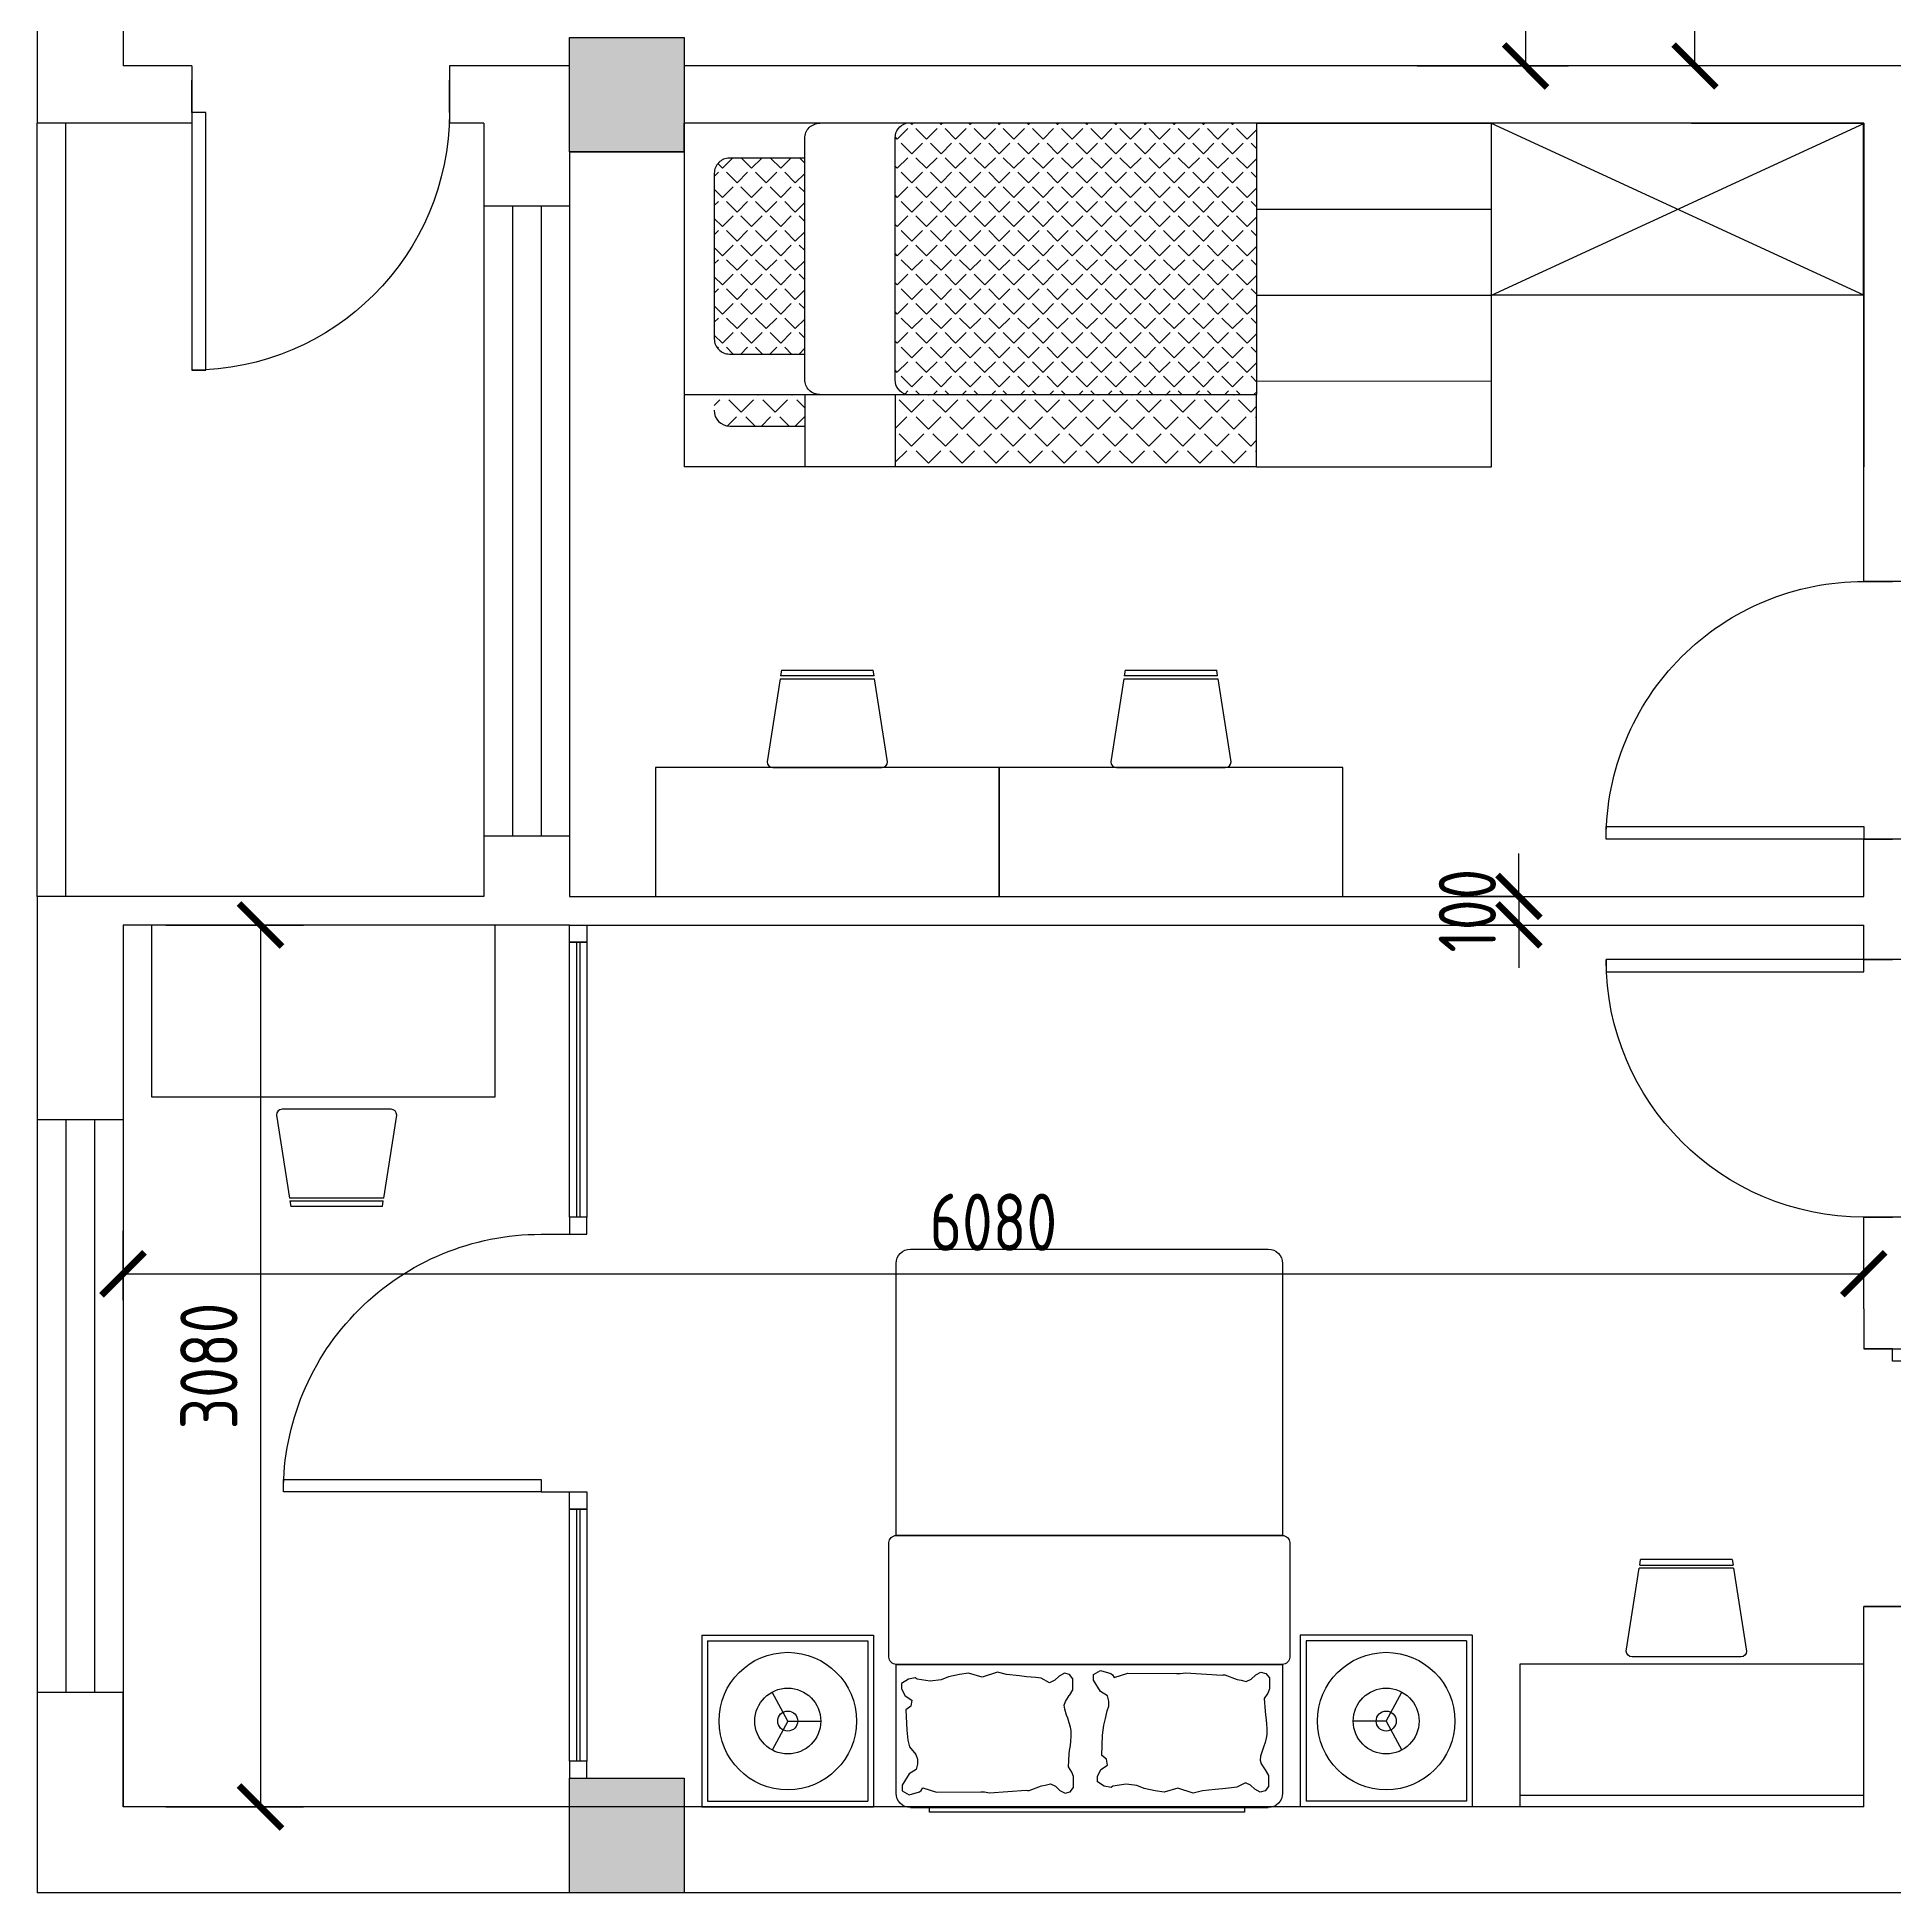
# Model space of a CAD drawing. Header units: millimetres. Extents: x -32476 to 97997, y 23196 to 53777.
# Drawn here: x 40450 to 46939, y 35725 to 42206 of the extents above; entities that cross this region are included whole.
import ezdxf

# ---------------------------------------------------------------- set-up
doc = ezdxf.new("R2010")
doc.units = ezdxf.units.MM
doc.layers.get('Defpoints').update_dxf_attribs({"color": 140})
doc.layers.add('A_Windows', color=160, linetype='Continuous')
doc.layers.add('FURNITURE-LAYOUT', color=8, linetype='Continuous')
doc.styles.add('Arch-Dim', font='romans.shx', dxfattribs={"width": 0.75})
doc.linetypes.add('Demolish Line1', pattern='A,40,-16,["X",Standard,S=8,R=0,X=-8,Y=-4],-5.6', length=61.6)
doc.dimstyles.new('Annotative-UK', dxfattribs={"dimscale": 0, "dimtxt": 2.5, "dimasz": 1.5, "dimexe": 1.5, "dimexo": 1.5, "dimgap": 0.8, "dimtad": 1, "dimdec": 0, "dimdsep": 46, "dimtxsty": 'Arch-Dim', "dimblk": 'ARCHTICK', "dimcen": 2.5, "dimadec": 1, "dimazin": 2, "dimtfac": 1, "dimtdec": 0, "dimtix": 1, "dimtmove": 2, "dimatfit": 3, "dimfxl": 1, "dimtolj": 1, "dimtzin": 0, "dimarcsym": 0})

# ---------------------------------------------------------------- blocks, each defined once
blk = doc.blocks.new('*U37')
for p, q in [((0, 0), (0, 100)), ((900, 0), (900, 100))]:
    blk.add_line(p, q)
blk.add_lwpolyline([(0, 0), (0, -900), (43.75, -900), (43.75, 0)], close=True)
blk.add_arc((0, 0), 900, 270, 0)
blk = doc.blocks.new('MAT-P14')
for p, q in [((-1.3369, 1.348), (-1.3369, 1.948)), ((-1.3369, 1.948), (-0.7369, 1.948)), ((-0.7369, 1.348), (-0.7369, 1.948)), ((0.625, 1.95), (-0.625, 1.95)), ((0.7534, 1.348), (0.7534, 1.948)), ((1.3534, 1.948), (0.7534, 1.948)), ((1.3534, 1.348), (1.3534, 1.948)), ((-1.3169, 1.928), (-0.7569, 1.928)), ((-1.3169, 1.368), (-1.3169, 1.928)), ((-0.7569, 1.368), (-0.7569, 1.928)), ((1.3334, 1.928), (0.7734, 1.928)), ((0.7734, 1.368), (0.7734, 1.928)), ((1.3334, 1.368), (1.3334, 1.928)), ((-1.0369, 1.648), (-1.0913, 1.7493)), ((1.0534, 1.648), (1.1078, 1.7493)), ((-1.0369, 1.648), (-1.0913, 1.5467)), ((-1.0369, 1.648), (-0.9219, 1.648)), ((1.0534, 1.648), (0.9384, 1.648)), ((1.0534, 1.648), (1.1078, 1.5467)), ((-1.3169, 1.368), (-0.7569, 1.368)), ((1.3334, 1.368), (0.7734, 1.368)), ((-1.3369, 1.348), (-0.7369, 1.348)), ((1.3534, 1.348), (0.7534, 1.348))]:
    blk.add_line(p, q)
for points in [[(-0.675, 1.45), (-0.675, 1.9, -0.414214), (-0.625, 1.95), (0.625, 1.95, -0.414214), (0.675, 1.9), (0.675, 1.45)], [(-0.675, 1, -0.414214), (-0.7, 1.025), (-0.7, 1.425, -0.414214), (-0.675, 1.45), (0.675, 1.45, -0.414214), (0.7, 1.425), (0.7, 1.025, -0.414214), (0.675, 1)], [(-0.625, 0, -0.414214), (-0.675, 0.05), (-0.675, 1), (0.675, 1), (0.675, 0.05, -0.414214), (0.625, 0)]]:
    blk.add_lwpolyline(points, format="xyb", close=True)
blk.add_lwpolyline([(-0.5417, 1.95), (-0.5417, 1.9665), (0.5583, 1.9665), (0.5583, 1.95)], close=True)
for points in [[(-0.6142, 1.8182), (-0.6262, 1.8377), (-0.6262, 1.8767), (-0.6142, 1.8914), (-0.5964, 1.8963), (-0.5785, 1.8865), (-0.563, 1.8719), (-0.5451, 1.8633), (-0.5157, 1.879), (-0.4966, 1.8816), (-0.4647, 1.8842), (-0.4393, 1.8868), (-0.3947, 1.892), (-0.3629, 1.8999), (-0.3094, 1.8823), (-0.2619, 1.8969), (-0.23, 1.8916), (-0.1918, 1.8838), (-0.1664, 1.8734), (-0.1282, 1.8682), (-0.0818, 1.8753), (-0.0758, 1.8802), (-0.052, 1.8753), (-0.0281, 1.8607), (-0.0281, 1.8412), (-0.0401, 1.8168), (-0.0639, 1.8022), (-0.0598, 1.781), (-0.0431, 1.7682), (-0.0463, 1.6973), (-0.0502, 1.6621), (-0.0561, 1.6397), (-0.0619, 1.6125), (-0.0678, 1.5965), (-0.0678, 1.5789), (-0.0631, 1.5599), (-0.0393, 1.5453), (-0.0147, 1.5053), (-0.0147, 1.4858), (-0.0385, 1.4711), (-0.0751, 1.4819), (-0.081, 1.4868), (-0.087, 1.4965), (-0.1344, 1.4812), (-0.3042, 1.4815), (-0.3178, 1.4815), (-0.3355, 1.4791), (-0.4636, 1.4878), (-0.4672, 1.4865), (-0.4732, 1.4863), (-0.5167, 1.5026), (-0.5299, 1.5053), (-0.5478, 1.5102), (-0.5656, 1.5015), (-0.5812, 1.4869), (-0.599, 1.4772), (-0.6169, 1.482), (-0.6288, 1.4967), (-0.6288, 1.5357), (-0.6229, 1.5503), (-0.611, 1.5698), (-0.6136, 1.6138), (-0.6149, 1.6269), (-0.6176, 1.6443), (-0.6189, 1.6595), (-0.6202, 1.6748), (-0.6202, 1.6955), (-0.6176, 1.7075), (-0.6136, 1.7227), (-0.6083, 1.7391), (-0.6043, 1.75), (-0.5976, 1.7707), (-0.5963, 1.7848), (-0.6003, 1.7979), (-0.6136, 1.8186)], [(0.0694, 1.5591), (0.0575, 1.5396), (0.0575, 1.5006), (0.0694, 1.4859), (0.0873, 1.481), (0.1052, 1.4908), (0.1207, 1.5054), (0.1386, 1.514), (0.168, 1.4983), (0.1871, 1.4957), (0.2189, 1.4931), (0.2444, 1.4905), (0.289, 1.4853), (0.3208, 1.4774), (0.3742, 1.495), (0.4218, 1.4804), (0.4536, 1.4857), (0.4918, 1.4935), (0.5173, 1.5039), (0.5555, 1.5091), (0.6019, 1.502), (0.6079, 1.4971), (0.6317, 1.502), (0.6555, 1.5166), (0.6555, 1.5361), (0.6436, 1.5605), (0.6198, 1.5751), (0.6239, 1.5963), (0.6405, 1.6091), (0.6373, 1.68), (0.6334, 1.7152), (0.6276, 1.7376), (0.6063, 1.7648), (0.6005, 1.7808), (0.6005, 1.7984), (0.6051, 1.8174), (0.6289, 1.832), (0.6536, 1.872), (0.6536, 1.8915), (0.6298, 1.9062), (0.5932, 1.8954), (0.5872, 1.8905), (0.5813, 1.8808), (0.5338, 1.8961), (0.3795, 1.8958), (0.3658, 1.8958), (0.3482, 1.8982), (0.2201, 1.8895), (0.2165, 1.8908), (0.2104, 1.891), (0.1669, 1.8747), (0.1538, 1.872), (0.1359, 1.8671), (0.118, 1.8758), (0.1025, 1.8904), (0.0846, 1.9001), (0.0667, 1.8953), (0.0548, 1.8806), (0.0548, 1.8416), (0.0608, 1.827), (0.0727, 1.8075), (0.0701, 1.7635), (0.0688, 1.7504), (0.0661, 1.733), (0.0648, 1.7178), (0.0634, 1.7025), (0.0634, 1.6818), (0.0661, 1.6698), (0.0701, 1.6546), (0.0754, 1.6382), (0.0794, 1.6273), (0.086, 1.6066), (0.0874, 1.5925), (0.0834, 1.5794), (0.0701, 1.5587)]]:
    blk.add_lwpolyline(points)
for centre, radius in [((-1.0369, 1.648), 0.24), ((1.0534, 1.648), 0.24), ((-1.0369, 1.648), 0.115), ((1.0534, 1.648), 0.115), ((-1.0369, 1.648), 0.035), ((1.0534, 1.648), 0.035)]:
    blk.add_circle(centre, radius)
blk = doc.blocks.new('*U8')
for p, q in [((-900, 0), (-900, 100)), ((0, 0), (0, 100))]:
    blk.add_line(p, q)
blk.add_lwpolyline([(0, 0), (0, -900), (-43.75, -900), (-43.75, 0)], close=True)
blk.add_arc((0, 0), 900, 180, 270)
blk = doc.blocks.new('D-CH')
at = {"layer": 'FURNITURE-LAYOUT'}
for p, q in [((15.50061, 8.2343), (1, 10.5)), ((0, 9.5), (0, -9.5)), ((15.5, 8.2304), (15.5, -8.2391)), ((16, -8.1584), (16, 8.1534)), ((17, 8), (16.00044, 8.1562)), ((17, 8), (17, -8)), ((1, -10.5), (15.49928, -8.2345)), ((15.99968, -8.1563), (17, -8))]:
    blk.add_line(p, q, dxfattribs=at)
for centre, start, end in [((1, 9.5), 90, 180), ((1, -9.5), 180, 270)]:
    blk.add_arc(centre, 1, start, end, dxfattribs=at)
blk = doc.blocks.new('_ArchTick')
at = {"color": 0, "linetype": 'ByBlock', "const_width": 0.15}
blk.add_lwpolyline([(-0.5, -0.5), (0.5, 0.5)], dxfattribs=at)
blk = doc.blocks.new('*D65')
at = {"color": 0, "lineweight": -2, "transparency": 16777216}
for p, q in [((40750.4, 37795), (40750.4, 38037)), ((46830.4, 37915), (46830.4, 38037)), ((40750.4, 37887), (46830.4, 37887))]:
    blk.add_line(p, q, dxfattribs=at)
at = {"layer": 'Defpoints', "color": 0, "transparency": 16777216}
for p in [(46830.4, 37887), (46830.4, 37765), (40750.4, 37645)]:
    blk.add_point(p, dxfattribs=at)
at = {"color": 0, "lineweight": -2, "transparency": 16777216, "xscale": 150, "yscale": 150, "zscale": 150, "rotation": 180}
blk.add_blockref('_ArchTick', (40750.4, 37887), dxfattribs=at)
at = {"color": 0, "lineweight": -2, "transparency": 16777216, "xscale": 150, "yscale": 150, "zscale": 150}
blk.add_blockref('_ArchTick', (46830.4, 37887), dxfattribs=at)
at = {"color": 0, "transparency": 16777216, "insert": (43790.4, 38067), "char_height": 200, "attachment_point": 5, "style": 'Arch-Dim'}
blk.add_mtext('\\A1;6080', dxfattribs=at)
blk = doc.blocks.new('*D66')
at = {"color": 0, "lineweight": -2, "transparency": 16777216}
for p, q in [((40900.448722, 39105), (41380.448722, 39105)), ((41230.448722, 39105), (41230.448722, 36025)), ((40900.448722, 36025), (41380.448722, 36025))]:
    blk.add_line(p, q, dxfattribs=at)
at = {"layer": 'Defpoints', "color": 0, "transparency": 16777216}
for p in [(40750.448722, 39105), (40750.448722, 36025), (41230.448722, 36025)]:
    blk.add_point(p, dxfattribs=at)
at = {"color": 0, "lineweight": -2, "transparency": 16777216, "xscale": 150, "yscale": 150, "zscale": 150}
for p, rotation in [((41230.448722, 39105), 90), ((41230.448722, 36025), 270)]:
    blk.add_blockref('_ArchTick', p, dxfattribs=dict(at, rotation=rotation))
at = {"color": 0, "transparency": 16777216, "insert": (41050.448722, 37565), "char_height": 200, "attachment_point": 5, "rotation": 90, "style": 'Arch-Dim'}
blk.add_mtext('\\A1;3080', dxfattribs=at)
blk = doc.blocks.new('*D67')
at = {"color": 0, "lineweight": -2, "transparency": 16777216}
for p, q in [((40750.4, 42255), (40750.4, 42677.5)), ((48470.4, 42355), (48470.4, 42677.5)), ((40750.4, 42527.5), (48470.4, 42527.5))]:
    blk.add_line(p, q, dxfattribs=at)
at = {"layer": 'Defpoints', "color": 0, "transparency": 16777216}
for p in [(48470.4, 42527.5), (48470.4, 42205), (40750.4, 42105)]:
    blk.add_point(p, dxfattribs=at)
at = {"color": 0, "lineweight": -2, "transparency": 16777216, "xscale": 150, "yscale": 150, "zscale": 150, "rotation": 180}
blk.add_blockref('_ArchTick', (40750.4, 42527.5), dxfattribs=at)
at = {"color": 0, "lineweight": -2, "transparency": 16777216, "xscale": 150, "yscale": 150, "zscale": 150}
blk.add_blockref('_ArchTick', (48470.4, 42527.5), dxfattribs=at)
at = {"color": 0, "transparency": 16777216, "insert": (44610.4, 42707.5), "char_height": 200, "attachment_point": 5, "style": 'Arch-Dim'}
blk.add_mtext('\\A1;7720', dxfattribs=at)
blk = doc.blocks.new('*D68')
at = {"color": 0, "lineweight": -2, "transparency": 16777216}
for p, q in [((46545.4, 45575), (46090.9, 45575)), ((46240.9, 42105), (46240.9, 45575)), ((46644, 42105), (46090.9, 42105))]:
    blk.add_line(p, q, dxfattribs=at)
at = {"layer": 'Defpoints', "color": 0, "transparency": 16777216}
for p in [(46240.9, 45575), (46695.4, 45575), (46794, 42105)]:
    blk.add_point(p, dxfattribs=at)
at = {"color": 0, "lineweight": -2, "transparency": 16777216, "xscale": 150, "yscale": 150, "zscale": 150}
for p, rotation in [((46240.9, 45575), 90), ((46240.9, 42105), 270)]:
    blk.add_blockref('_ArchTick', p, dxfattribs=dict(at, rotation=rotation))
at = {"color": 0, "transparency": 16777216, "insert": (46060.9, 43415), "char_height": 200, "attachment_point": 5, "rotation": 90, "style": 'Arch-Dim'}
blk.add_mtext('\\A1;3470', dxfattribs=at)
blk = doc.blocks.new('*D78')
at = {"color": 0, "lineweight": -2, "transparency": 16777216}
for p, q in [((45625.9, 39205), (45625.9, 39355)), ((45619.9, 39205), (45475.9, 39205)), ((45625.9, 39205), (45625.9, 39105)), ((45619.9, 39105), (45475.9, 39105)), ((45625.9, 39105), (45625.9, 38955))]:
    blk.add_line(p, q, dxfattribs=at)
at = {"layer": 'Defpoints', "color": 0, "transparency": 16777216}
for p in [(45769.9, 39205), (45625.9, 39105), (45769.9, 39105)]:
    blk.add_point(p, dxfattribs=at)
at = {"color": 0, "lineweight": -2, "transparency": 16777216, "xscale": 150, "yscale": 150, "zscale": 150}
for p, rotation in [((45625.9, 39205), 270), ((45625.9, 39105), 90)]:
    blk.add_blockref('_ArchTick', p, dxfattribs=dict(at, rotation=rotation))
at = {"color": 0, "transparency": 16777216, "insert": (45445.9, 39155), "char_height": 200, "attachment_point": 5, "rotation": 90, "style": 'Arch-Dim'}
blk.add_mtext('\\A1;100', dxfattribs=at)
blk = doc.blocks.new('*U191')
at = {"color": 7, "lineweight": 30}
for points in [[(0, 60), (60, 60), (60, 0), (0, 0)], [(1080, 60), (1020, 60), (1020, 0), (1080, 0)]]:
    blk.add_lwpolyline(points, close=True, dxfattribs=at)
at = {"color": 4, "lineweight": 25}
for points in [[(60, 60), (1020, 60), (1020, 0), (60, 0)], [(60, 35), (1020, 35), (1020, 25), (60, 25)]]:
    blk.add_lwpolyline(points, close=True, dxfattribs=at)
blk = doc.blocks.new('*U192')
at = {"color": 7, "lineweight": 30}
for points in [[(0, 60), (60, 60), (60, 0), (0, 0)], [(1000, 60), (940, 60), (940, 0), (1000, 0)]]:
    blk.add_lwpolyline(points, close=True, dxfattribs=at)
at = {"color": 4, "lineweight": 25}
for points in [[(60, 60), (940, 60), (940, 0), (60, 0)], [(60, 35), (940, 35), (940, 25), (60, 25)]]:
    blk.add_lwpolyline(points, close=True, dxfattribs=at)
blk = doc.blocks.new('*U189')
for p, q in [((-800, 0), (-800, 100)), ((0, 0), (0, 100))]:
    blk.add_line(p, q)
blk.add_lwpolyline([(0, 0), (0, -800), (-43.75, -800), (-43.75, 0)], close=True)
blk.add_arc((0, 0), 800, 180, 270)
blk = doc.blocks.new('*U212')
for p, q in [((0, 0), (0, -100)), ((-900, 0), (-900, -100))]:
    blk.add_line(p, q)
blk.add_lwpolyline([(0, 0), (0, 900), (-43.75, 900), (-43.75, 0)], close=True)
blk.add_arc((0, 0), 900, 90, 180)
blk = doc.blocks.new('*D210')
at = {"color": 0, "lineweight": -2, "transparency": 16777216}
for p, q in [((45270.4, 43305), (45799.1, 43305)), ((45649.1, 43305), (45649.1, 42105)), ((45270.4, 42105), (45799.1, 42105))]:
    blk.add_line(p, q, dxfattribs=at)
at = {"layer": 'Defpoints', "color": 0, "transparency": 16777216}
for p in [(45120.4, 43305), (45120.4, 42105), (45649.1, 42105)]:
    blk.add_point(p, dxfattribs=at)
at = {"color": 0, "lineweight": -2, "transparency": 16777216, "xscale": 150, "yscale": 150, "zscale": 150}
for p, rotation in [((45649.1, 43305), 90), ((45649.1, 42105), 270)]:
    blk.add_blockref('_ArchTick', p, dxfattribs=dict(at, rotation=rotation))
at = {"color": 0, "transparency": 16777216, "insert": (45469.1, 42705), "char_height": 200, "attachment_point": 5, "rotation": 90, "style": 'Arch-Dim'}
blk.add_mtext('\\A1;1200', dxfattribs=at)
blk = doc.blocks.new('IND-P10')
at = {"linetype": 'Continuous'}
h = blk.add_hatch(dxfattribs=at)
h.set_pattern_fill('ANGLE', color=256, scale=0.01, angle=45, style=0)
h.set_pattern_definition([(45, (-1378.388402, -126.0197198), (-0.001944543648, 0.001944543648), [0.002, -0.00075]), (135, (-1378.388402, -126.0197198), (-0.001944543648, -0.001944543648), [0.002, -0.00075])])
h.paths.add_polyline_path([(0.01609, 0.01344), (0.00603, 0.01344, 0.414214), (0.00402, 0.01143), (0.00402, -0.01068, 0.414214), (0.00603, -0.01269), (0.01609, -0.01269)])
h.paths.add_polyline_path([(0.02815, -0.01615, 0.343607), (0.02967, -0.0181), (0.0764, -0.0181), (0.0764, 0.0181), (0.02961, 0.0181, 0.335582), (0.02815, 0.01616)])
blk.add_lwpolyline([(0, -0.0181), (0.0764, -0.0181), (0.0764, 0.0181), (0, 0.0181)], close=True)
for points in [[(0.0181, -0.0181, -0.414214), (0.01609, -0.01609), (0.01609, 0.01609, -0.414214), (0.0181, 0.0181)], [(0.02967, -0.0181, -0.343607), (0.02815, -0.01615), (0.02815, 0.01616, -0.335582), (0.02961, 0.0181)], [(0.01608, 0.01344), (0.00603, 0.01344, 0.414214), (0.00402, 0.01143), (0.00402, -0.01068, 0.414214), (0.00603, -0.01269), (0.01608, -0.01269)]]:
    blk.add_lwpolyline(points, format="xyb")

msp = doc.modelspace()

# ---------------------------------------------------------------- hatches: boundary and pattern name
h = msp.add_hatch(color=256)
h.dxf.hatch_style = 1
h.paths.add_polyline_path([(42710.4, 42205), (42310.4, 42205), (42310.4, 41805), (42710.4, 41805)])
h = msp.add_hatch()
h.set_pattern_fill('ANGLE', color=256, scale=12, angle=45)
h.set_pattern_definition([(45, (-23116.69, 0), (-59.26969, 59.26969), [60.96, -22.86]), (135, (-23116.69, 0), (-59.26969, -59.26969), [60.96, -22.86])])
h.paths.add_polyline_path([(43131.5, 40957.6), (42814.7, 40957.6), (42814.7, 40902.7, 0.414214), (42869.7, 40847.7), (43131.5, 40847.7)])
h.dxf.unprotected_set("ltscale", 0)
h = msp.add_hatch()
h.set_pattern_fill('ANGLE', color=256, scale=12, angle=45)
h.set_pattern_definition([(45, (0, 0), (-59.26969, 59.26969), [60.96, -22.86]), (135, (0, 0), (-59.26969, -59.26969), [60.96, -22.86])])
h.paths.add_polyline_path([(44709.8, 40957.6), (43447.3, 40957.6), (43447.3, 40705), (44709.8, 40705)])
h.dxf.unprotected_set("ltscale", 0)
at = {"lineweight": 30}
h = msp.add_hatch(color=256, dxfattribs=at)
h.dxf.hatch_style = 1
h.paths.add_polyline_path([(42710.4, 36125), (42310.4, 36125), (42310.4, 35725), (42710.4, 35725)])

# ---------------------------------------------------------------- linework, layer by layer
for p, q in [((40450.4, 42595), (40450.4, 41905)), ((40750.4, 42595), (40750.4, 42105)), ((42310.4, 42105), (42310.4, 42205)), ((42310.4, 42205), (42710.4, 42205)), ((42710.4, 42205), (42710.4, 42105)), ((40990.4, 42105), (40750.4, 42105)), ((40990.4, 42105), (40990.4, 41905)), ((42310.4, 42105), (41890.4, 42105)), ((41890.4, 42105), (41890.4, 41905)), ((47080.4, 42105), (42710.4, 42105)), ((40990.4, 41905), (40450.4, 41905)), ((42010.4, 41905), (41890.4, 41905)), ((42010.4, 41905), (42010.4, 41615)), ((46830.4, 41905), (42710.4, 41905)), ((42710.4, 41805), (42710.4, 41905)), ((46830.4, 40305), (46830.4, 41905)), ((42310.4, 41805), (42710.4, 41805)), ((42310.4, 41805), (42310.4, 41615)), ((42310.4, 41615), (42010.4, 41615)), ((47030.4, 40305), (46830.4, 40305)), ((42310.4, 39415), (42010.4, 39415)), ((42010.4, 39415), (42010.4, 39205)), ((42310.4, 39415), (42310.4, 39205)), ((46830.4, 39205), (46830.4, 39405)), ((47030.4, 39405), (46830.4, 39405)), ((40450.4, 39205), (40450.4, 38425)), ((42010.4, 39205), (40450.4, 39205)), ((42310.4, 39205), (46830.4, 39205)), ((46710.4, 39205), (46830.4, 39205)), ((40750.4, 39105), (40750.4, 38425)), ((42310.4, 39105), (40750.4, 39105)), ((42310.4, 39105), (46830.4, 39105)), ((46830.4, 38985), (46830.4, 39105)), ((47030.4, 38985), (46830.4, 38985)), ((40750.4, 38425), (40450.4, 38425)), ((46830.4, 37765), (46830.4, 38085)), ((47030.4, 38085), (46830.4, 38085)), ((46830.4, 37765), (46830.4, 37625)), ((46830.4, 37625), (47030.4, 37625)), ((46830.4, 36025), (46830.4, 36725)), ((46830.4, 36725), (47030.4, 36725)), ((40450.4, 36425), (40450.4, 35725)), ((40750.4, 36425), (40450.4, 36425)), ((40750.4, 36425), (40750.4, 36025)), ((40750.4, 36025), (40750.4, 36425)), ((42310.4, 36025), (42310.4, 36125)), ((42310.4, 36125), (42710.4, 36125)), ((42710.4, 36125), (42710.4, 36025)), ((42310.4, 36025), (40750.4, 36025)), ((46830.4, 36025), (42310.4, 36025)), ((52470.4, 35725), (40450.4, 35725))]:
    msp.add_line(p, q, dxfattribs=at)
for p, q in [((40450.4, 39205), (40450.4, 41905)), ((44710.4, 41905), (45530.4, 41904.6)), ((44710.4, 41905), (45530.4, 41904.6)), ((45530.3, 40704.6), (45530.4, 41904.6)), ((46830.4, 41304.6), (45530.4, 41904.6)), ((45530.4, 41304.6), (46830.4, 41904.6)), ((46828.5, 41904.7), (46228.5, 41904.7)), ((46828.5, 41904.7), (46828.5, 41304.7)), ((46830.4, 41905), (46830.4, 40705)), ((46830.4, 41905), (46830.4, 40705)), ((46830.4, 41304.6), (46830.4, 41904.6)), ((42010.4, 41615), (42010.4, 39415)), ((42110.4, 41615), (42110.4, 39415)), ((42210.4, 41615), (42210.4, 39415)), ((42310.4, 41615), (42310.4, 39415)), ((44710.3, 41605), (45530.3, 41604.6)), ((44710.1, 41305), (45530.1, 41304.6)), ((46830.4, 41304.6), (45530.4, 41304.6)), ((42710.4, 40998), (42710.4, 40705)), ((43131.5, 40957.6), (43131.5, 40705)), ((43447.3, 40957.6), (43447.3, 40705)), ((44709.8, 40705), (44709.8, 40957.6)), ((44710, 41005), (45530, 41004.6)), ((42869.7, 40847.7), (43131.5, 40847.7)), ((44709.8, 40705), (42710.3, 40705)), ((44709.8, 40705), (45529.8, 40704.6)), ((43810.4, 39655), (42610.4, 39655)), ((42610.4, 39655), (42610.4, 39205)), ((43810.4, 39205), (43810.4, 39655)), ((45010.4, 39655), (43810.4, 39655)), ((43810.4, 39655), (43810.4, 39205)), ((45010.4, 39205), (45010.4, 39655)), ((40850.4, 39105), (40850.4, 38505)), ((42050.4, 38505), (42050.4, 39105)), ((40850.4, 38505), (42050.4, 38505)), ((40450.4, 38425), (40450.4, 36425)), ((40550.4, 38425), (40550.4, 36425)), ((40650.4, 38425), (40650.4, 36425)), ((40750.4, 38425), (40750.4, 36425)), ((45630.4, 36025), (45630.4, 36525)), ((45630.4, 36525), (46830.4, 36525)), ((42310.4, 36025), (42310.4, 36125)), ((46830.4, 36065), (45630.4, 36065)), ((46830.4, 36025), (45630.4, 36025)), ((46534.4, 36025), (45784.4, 36025))]:
    msp.add_line(p, q)
at = {"linetype": 'Demolish Line1', "ltscale": 0.1}
msp.add_line((40550.4, 39205), (40550.4, 41905), dxfattribs=at)
at = {"lineweight": 30}
for points in [[(42310.4, 42205), (42710.4, 42205), (42710.4, 41805), (42310.4, 41805)], [(42310.4, 36125), (42710.4, 36125), (42710.4, 35725), (42310.4, 35725)]]:
    msp.add_lwpolyline(points, close=True, dxfattribs=at)
msp.add_arc((42869.7, 40902.7), 55, 180, 270)

# ---------------------------------------------------------------- block references
at = {"lineweight": 30, "xscale": -1.125, "yscale": 1.125, "zscale": 1.125}
msp.add_blockref('*U189', (40990.4, 41942.5), dxfattribs=at)
at = {"xscale": 26176.64972483909, "yscale": 26176.64972483909, "zscale": 26176.64972483909}
msp.add_blockref('IND-P10', (42710.4, 41431.3), dxfattribs=at)
at = {"lineweight": 30, "xscale": -1, "rotation": 270}
for name, p in [('*U37', (46830.4, 39405)), ('*U8', (46830.4, 38985)), ('*U37', (42210.4, 37125)), ('*U212', (46930.4, 37625))]:
    msp.add_blockref(name, p, dxfattribs=at)
for name, p, xscale, yscale, zscale, rotation in [('D-CH', (43210.4, 39655), 20, 20, 20, 89.99999999999999), ('D-CH', (44410.4, 39655), 20, 20, 20, 89.99999999999999), ('D-CH', (41496.4, 38461.4), 20, 20, 20, 270), ('MAT-P14', (44125.5, 37973), 1000, 1000, 1000, 180), ('D-CH', (46211.1, 36549), -20, 20, 20, 270)]:
    msp.add_blockref(name, p, dxfattribs=dict(xscale=xscale, yscale=yscale, zscale=zscale, rotation=rotation))
at = {"layer": 'A_Windows', "color": 5, "lineweight": 30, "rotation": 270.0000168777863}
for name, p in [('*U191', (42310.4, 39105)), ('*U192', (42310.4, 37125))]:
    msp.add_blockref(name, p, dxfattribs=at)

# ---------------------------------------------------------------- dimensions: what is measured, and where the dimension line sits
dim = msp.add_linear_dim(base=(46240.9, 45575), p1=(46794, 42105), p2=(46695.4, 45575), angle=90, dimstyle='Annotative-UK', override={"dimtxt": 2, "dimzin": 3})
dim.commit()
dim.dimension.update_dxf_attribs({"geometry": '*D68', "text_midpoint": (46060.9, 43415), "dimtype": 160})
for base, p1, p2, picture, middle in [((45649.1, 42105), (45120.4, 43305), (45120.4, 42105), '*D210', (45469.1, 42705)), ((45625.9, 39105), (45769.9, 39205), (45769.9, 39105), '*D78', (45445.9, 39155)), ((41230.4, 36025), (40750.4, 39105), (40750.4, 36025), '*D66', (41050.4, 37565))]:
    dim = msp.add_linear_dim(base=base, p1=p1, p2=p2, angle=90, dimstyle='Annotative-UK', override={"dimtxt": 2, "dimzin": 3})
    dim.commit()
    dim.dimension.update_dxf_attribs({"geometry": picture, "text_midpoint": middle})
for base, p1, p2, picture, middle in [((48470.4, 42527.5), (40750.4, 42105), (48470.4, 42205), '*D67', (44610.4, 42707.5)), ((46830.4, 37887), (40750.4, 37645), (46830.4, 37765), '*D65', (43790.4, 38067))]:
    dim = msp.add_linear_dim(base=base, p1=p1, p2=p2, dimstyle='Annotative-UK', override={"dimtxt": 2, "dimzin": 3})
    dim.commit()
    dim.dimension.update_dxf_attribs({"geometry": picture, "text_midpoint": middle})

doc.saveas('drawing.dxf')
